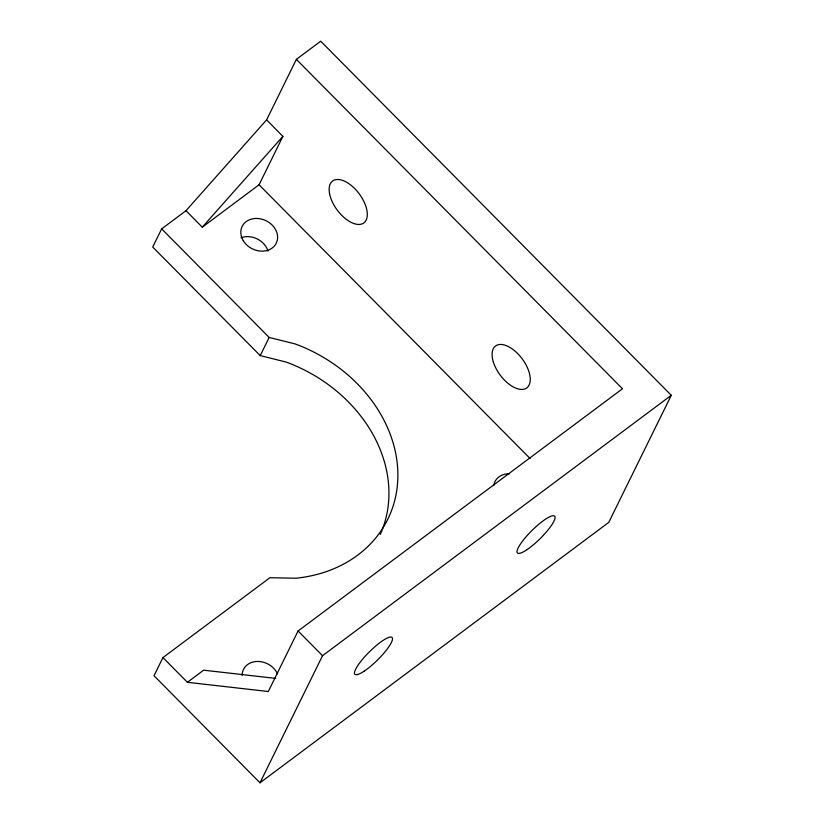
<?xml version="1.0" encoding="UTF-8"?>
<svg xmlns="http://www.w3.org/2000/svg" width="824" height="824" viewBox="0 0 824 824"><rect width="100%" height="100%" fill="white"/><g stroke="black" fill="none" stroke-linecap="round" stroke-linejoin="round"><path stroke-width="1.24" d="M161.659 228.866L269.16 337.449L295.239 343.958A142.552 117.338 26.2 0 1 397.879 474.799A142.552 117.338 26.2 0 1 295.94 578.221L269.881 577.737L162.936 657.593L154.006 675.742L259.993 782.8L608.74 522.406L671.282 395.304L320.701 41.2L296.372 59.369L266.585 119.892L185.987 210.707L161.659 228.866L152.718 247.025L260.219 355.608L286.309 362.117A142.552 117.338 26.2 0 1 380.235 534.467M185.987 210.707L202.292 227.177L259.066 184.782L282.889 136.362L266.585 119.892M260.219 355.608L269.16 337.449M296.372 59.369L622.491 388.763L298.072 630.988L268.294 691.521L187.398 682.293L162.936 657.593M259.993 782.8L322.534 655.698L671.282 395.304M202.292 227.177L282.889 136.362M187.398 682.293L203.621 670.18L275.669 678.399M259.066 184.782L530.038 458.484M298.072 630.988L322.534 655.698M241.041 237.724A19.003 15.646 26.2 0 1 268.037 251.155M242.143 675.34A19.003 15.646 26.2 0 1 256.903 661.466A19.003 15.646 26.2 0 1 277.523 673.898M493.71 485.532A19.003 15.646 26.2 0 1 509.51 473.728M243.307 240.752A19.003 15.646 26.2 0 0 275.175 245.016A19.003 15.646 26.2 0 0 259.169 218.628A19.003 15.646 26.2 0 0 243.307 240.752M493.329 361.952A26.131 13.678 53.3 0 0 525.97 388.423A26.131 13.678 53.3 0 0 514.227 350.447A26.131 13.678 53.3 0 0 493.329 361.952M329.6 193.856A26.131 13.678 53.3 0 0 361.139 224.18A26.131 13.678 53.3 0 0 353.99 187.862A26.131 13.678 53.3 0 0 329.6 193.856M364.126 671.189A26.131 5.747 -44.7 0 0 392.523 638.713A26.131 5.747 -44.7 0 0 363.889 657.707A26.131 5.747 -44.7 0 0 364.126 671.189M527.072 549.608A26.131 5.747 -44.7 0 0 555.057 517.225A26.131 5.747 -44.7 0 0 526.052 536.826A26.131 5.747 -44.7 0 0 527.072 549.608"/></g></svg>
